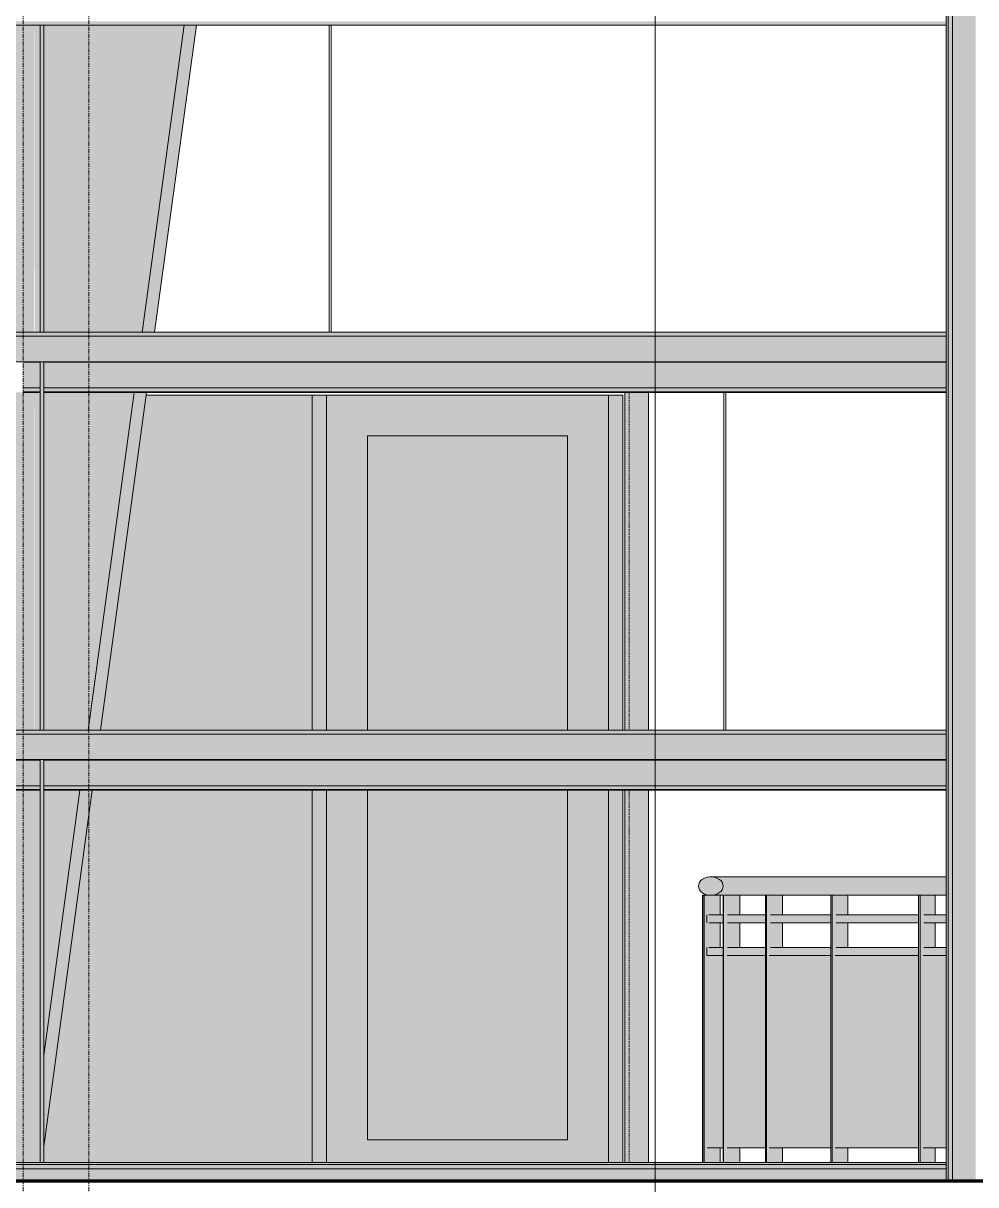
# Model space of a CAD drawing. Header units: inches. Extents: x 20426 to 36845, y -248 to 750.
# Drawn here: x 29626.1 to 29742.5, y -0.5 to 141.4 of the extents above; entities that cross this region are included whole.
import ezdxf

# ---------------------------------------------------------------- set-up
doc = ezdxf.new("R2010")
doc.units = ezdxf.units.IN
doc.header["$MEASUREMENT"] = 0
for name, pattern in [('Grid Line 1_2_', [0.875, 0.5, -0.125, 0.125, -0.125]), ('Grid Line 1_2__2_', [0.875, 0.5, -0.125, 0.125, -0.125]), ('Hidden 1_8_', [0.1875, 0.125, -0.0625])]:
    doc.linetypes.add(name, pattern=pattern)
for name, color, linetype, lineweight in [('A-DOOR', 31, 'Continuous', 13), ('A-FLOR-HRAL', 11, 'Continuous', 9), ('A-FLOR-LEVL', 51, 'Continuous', 9), ('A-GLAZ-CURT', 52, 'Continuous', 9), ('A-GLAZ-CWMG', 51, 'Continuous', 9), ('A-WALL-PATT', 111, 'Continuous', 13), ('C-TOPO', 7, 'Continuous', 9), ('G-ANNO-SYMB', 111, 'Continuous', 9), ('S-BEAM', 12, 'Continuous', 9), ('S-COLS', 52, 'Continuous', 9), ('S-GRID', 1, 'Continuous', 9)]:
    doc.layers.add(name, color=color, linetype=linetype, lineweight=lineweight)

# ---------------------------------------------------------------- blocks, each defined once
blk = doc.blocks.new('Locker Rooms and Restrooms_rvt-3-Elevation - East')
at = {"layer": 'A-FLOR-LEVL', "linetype": 'Grid Line 1_2__2_'}
blk.add_line((-23162.87, 0), (-20426.1, 0), dxfattribs=at)
blk = doc.blocks.new('Rectangular Mullion - Profile_Polycarbonate_Lower-1149884-Elevation - East')
at = {"layer": 'A-GLAZ-CWMG'}
for points in [[(-22259.23, 1.99), (-22237.3, 1.99), (-22237.3, 2.24), (-22369.06, 2.24), (-22369.06, 1.99), (-22264.07, 1.99)], [(-22278.6, 1.46), (-22237.3, 1.46), (-22237.3, 1.99), (-22369.06, 1.99), (-22369.06, 1.46), (-22297.97, 1.46)], [(-22259.23, 0), (-22237.3, 0), (-22237.3, 1.46), (-22369.06, 1.46), (-22369.06, 0), (-22264.07, 0)]]:
    blk.add_hatch(color=256, dxfattribs=at).paths.add_polyline_path(points, flags=0)
for p, q in [((-22369.06, 2.24), (-22237.3, 2.24)), ((-22369.06, 1.99), (-22237.3, 1.99)), ((-22369.06, 1.46), (-22237.3, 1.46)), ((-22237.3, 2.24), (-22237.3, 1.99)), ((-22237.3, 1.46), (-22237.3, 0))]:
    blk.add_line(p, q, dxfattribs=at)
blk = doc.blocks.new('Rectangular Mullion - Profile_Polycarbonate_right-1189761-Elevation - East')
at = {"layer": 'A-GLAZ-CWMG'}
for points in [[(-22233.68, 0), (-22233.68, 352.26), (-22236.51, 349.31), (-22236.51, 0)], [(-22237.05, 0), (-22236.51, 0), (-22236.51, 349.31), (-22237.05, 348.75), (-22237.05, 17.97)], [(-22237.3, 0), (-22237.05, 0), (-22237.05, 348.75), (-22237.3, 348.49), (-22237.3, 1.46)]]:
    blk.add_hatch(color=256, dxfattribs=at).paths.add_polyline_path(points, flags=0)
for p, q in [((-22236.51, 0), (-22236.51, 349.31)), ((-22237.3, 1.46), (-22237.3, 348.49)), ((-22237.05, 0), (-22237.05, 348.75))]:
    blk.add_line(p, q, dxfattribs=at)
blk = doc.blocks.new('Railing - 2_ x 1_2_-939656-Elevation - East')
at = {"layer": 'A-FLOR-HRAL'}
blk.add_hatch(color=256, dxfattribs=at).paths.add_polyline_path([(-22266.9, 2.24), (-22266.9, 34.87), (-22267.05, 34.87), (-22267.05, 2.24)], flags=0)
for p, q in [((-22266.9, 34.87), (-22267.05, 34.87)), ((-22267.05, 34.87), (-22267.05, 2.24))]:
    blk.add_line(p, q, dxfattribs=at)
blk = doc.blocks.new('Railing - 2_ x 1_2_-V69-Elevation - East')
at = {"layer": 'A-FLOR-HRAL'}
for points in [[(-22266.88, 2.24), (-22264.89, 2.24), (-22264.89, 4), (-22266.49, 4), (-22266.49, 27.5), (-22266.35, 27.5), (-22266.31, 28.5), (-22264.89, 28.5), (-22264.89, 31.5), (-22266.35, 31.5), (-22266.31, 32.5), (-22264.89, 32.5), (-22264.89, 34.87), (-22266.88, 34.87), (-22266.88, 3.33)], [(-22266.9, 2.24), (-22266.88, 2.24), (-22266.9, 3.33)]]:
    blk.add_hatch(color=256, dxfattribs=at).paths.add_polyline_path(points, flags=0)
for p, q in [((-22266.88, 34.87), (-22266.9, 34.87)), ((-22266.9, 2.24), (-22266.9, 34.87)), ((-22264.89, 34.87), (-22266.88, 34.87)), ((-22266.88, 34.87), (-22266.88, 2.24)), ((-22264.89, 32.5), (-22264.89, 34.87)), ((-22264.89, 28.5), (-22264.89, 31.5)), ((-22264.89, 2.24), (-22264.89, 4))]:
    blk.add_line(p, q, dxfattribs=at)
blk = doc.blocks.new('Railing - 2_ 8_-939652-Elevation - East')
at = {"layer": 'A-FLOR-HRAL'}
blk.add_hatch(color=256, dxfattribs=at).paths.add_polyline_path([(-22264.54, 4), (-22264.54, 27.5), (-22266.49, 27.5), (-22266.49, 4)], flags=0)
for p, q in [((-22266.27, 27.5), (-22266.5, 27.5)), ((-22266.5, 4), (-22264.54, 4))]:
    blk.add_line(p, q, dxfattribs=at)
blk = doc.blocks.new('Railing - 2_ x 1_2_-V70-Elevation - East')
at = {"layer": 'A-FLOR-HRAL'}
for points in [[(-22264.54, 2.24), (-22264.48, 2.24), (-22264.48, 34.87), (-22264.54, 34.87), (-22264.54, 3.33)], [(-22262.5, 2.24), (-22262.5, 4), (-22264.09, 4), (-22264.07, 27.5), (-22263.94, 27.5), (-22263.94, 28.5), (-22262.5, 28.5), (-22262.5, 31.5), (-22263.94, 31.5), (-22263.94, 32.5), (-22262.5, 32.5), (-22262.5, 34.87), (-22264.48, 34.87), (-22264.48, 2.24), (-22264.07, 2.24)]]:
    blk.add_hatch(color=256, dxfattribs=at).paths.add_polyline_path(points, flags=0)
for p, q in [((-22264.48, 34.87), (-22264.54, 34.87)), ((-22264.54, 2.24), (-22264.54, 34.87)), ((-22262.5, 34.87), (-22264.48, 34.87)), ((-22264.48, 34.87), (-22264.48, 2.24)), ((-22262.5, 32.5), (-22262.5, 34.87)), ((-22262.5, 28.5), (-22262.5, 31.5)), ((-22262.5, 2.24), (-22262.5, 4))]:
    blk.add_line(p, q, dxfattribs=at)
blk = doc.blocks.new('Railing - 2_ 8_-V71-Elevation - East')
at = {"layer": 'A-FLOR-HRAL'}
blk.add_hatch(color=256, dxfattribs=at).paths.add_polyline_path([(-22264.07, 4), (-22259.35, 4), (-22259.35, 27.5), (-22264.09, 27.5), (-22264.09, 4)], flags=0)
for p, q in [((-22263.4, 27.5), (-22264.07, 27.5)), ((-22259.35, 27.5), (-22259.63, 27.5)), ((-22264.07, 4), (-22259.35, 4))]:
    blk.add_line(p, q, dxfattribs=at)
blk = doc.blocks.new('Railing - 2_ x 1_2_-V72-Elevation - East')
at = {"layer": 'A-FLOR-HRAL'}
for points in [[(-22259.35, 2.24), (-22259.25, 2.24), (-22259.25, 34.87), (-22259.35, 34.87), (-22259.35, 3.33)], [(-22259.25, 2.24), (-22257.29, 2.24), (-22257.29, 4), (-22258.86, 4), (-22258.86, 27.5), (-22258.71, 27.5), (-22258.71, 28.5), (-22257.29, 28.5), (-22257.29, 31.5), (-22258.71, 31.5), (-22258.71, 32.5), (-22257.29, 32.5), (-22257.29, 34.87), (-22259.25, 34.87), (-22259.25, 3.33)]]:
    blk.add_hatch(color=256, dxfattribs=at).paths.add_polyline_path(points, flags=0)
for p, q in [((-22259.25, 34.87), (-22259.35, 34.87)), ((-22259.35, 2.24), (-22259.35, 34.87)), ((-22257.29, 34.87), (-22259.25, 34.87)), ((-22259.25, 34.87), (-22259.25, 2.24)), ((-22257.29, 32.5), (-22257.29, 34.87)), ((-22257.29, 28.5), (-22257.29, 31.5)), ((-22257.29, 2.24), (-22257.29, 4))]:
    blk.add_line(p, q, dxfattribs=at)
blk = doc.blocks.new('Railing - 2_ 8_-V73-Elevation - East')
at = {"layer": 'A-FLOR-HRAL'}
blk.add_hatch(color=256, dxfattribs=at).paths.add_polyline_path([(-22251.37, 4), (-22251.37, 27.5), (-22258.86, 27.5), (-22258.86, 4)], flags=0)
for p, q in [((-22258.11, 27.5), (-22258.92, 27.5)), ((-22251.37, 27.5), (-22251.86, 27.5)), ((-22258.92, 4), (-22251.37, 4))]:
    blk.add_line(p, q, dxfattribs=at)
blk = doc.blocks.new('Railing - 2_ x 1_2_-V74-Elevation - East')
at = {"layer": 'A-FLOR-HRAL'}
for points in [[(-22251.37, 2.24), (-22251.23, 2.24), (-22251.23, 34.87), (-22251.37, 34.87), (-22251.37, 17.97)], [(-22249.31, 2.24), (-22249.31, 4), (-22250.85, 4), (-22250.85, 27.5), (-22250.72, 27.5), (-22250.72, 28.5), (-22249.31, 28.5), (-22249.31, 31.5), (-22250.72, 31.5), (-22250.72, 32.5), (-22249.31, 32.5), (-22249.31, 34.87), (-22251.23, 34.87), (-22251.23, 2.24), (-22250.85, 2.24)]]:
    blk.add_hatch(color=256, dxfattribs=at).paths.add_polyline_path(points, flags=0)
for p, q in [((-22251.23, 34.87), (-22251.37, 34.87)), ((-22251.37, 2.24), (-22251.37, 34.87)), ((-22249.31, 34.87), (-22251.23, 34.87)), ((-22251.23, 34.87), (-22251.23, 2.24)), ((-22249.31, 32.5), (-22249.31, 34.87)), ((-22249.31, 28.5), (-22249.31, 31.5)), ((-22249.31, 2.24), (-22249.31, 4))]:
    blk.add_line(p, q, dxfattribs=at)
blk = doc.blocks.new('Railing - 2_ 8_-V75-Elevation - East')
at = {"layer": 'A-FLOR-HRAL'}
blk.add_hatch(color=256, dxfattribs=at).paths.add_polyline_path([(-22240.67, 4), (-22240.67, 27.5), (-22250.85, 27.5), (-22250.85, 4)], flags=0)
for p, q in [((-22249.41, 27.5), (-22250.85, 27.5)), ((-22240.67, 27.5), (-22241.57, 27.5)), ((-22250.85, 4), (-22240.67, 4))]:
    blk.add_line(p, q, dxfattribs=at)
blk = doc.blocks.new('Railing - 2_ x 1_2_-V76-Elevation - East')
at = {"layer": 'A-FLOR-HRAL'}
for points in [[(-22240.67, 2.24), (-22240.48, 2.24), (-22240.48, 34.87), (-22240.67, 34.87), (-22240.67, 17.97)], [(-22238.63, 2.24), (-22238.63, 4), (-22240.11, 4), (-22240.11, 27.5), (-22239.96, 27.5), (-22239.96, 28.5), (-22238.63, 28.5), (-22238.63, 31.5), (-22239.96, 31.5), (-22239.96, 32.5), (-22238.63, 32.5), (-22238.63, 34.87), (-22240.48, 34.87), (-22240.48, 2.24), (-22240.11, 2.24)]]:
    blk.add_hatch(color=256, dxfattribs=at).paths.add_polyline_path(points, flags=0)
for p, q in [((-22240.48, 34.87), (-22240.67, 34.87)), ((-22240.67, 2.24), (-22240.67, 34.87)), ((-22238.63, 34.87), (-22240.48, 34.87)), ((-22240.48, 34.87), (-22240.48, 2.24)), ((-22238.63, 32.5), (-22238.63, 34.87)), ((-22238.63, 28.5), (-22238.63, 31.5)), ((-22238.63, 2.24), (-22238.63, 4))]:
    blk.add_line(p, q, dxfattribs=at)
blk = doc.blocks.new('Railing - 2_ 8_-V77-Elevation - East')
at = {"layer": 'A-FLOR-HRAL'}
blk.add_hatch(color=256, dxfattribs=at).paths.add_polyline_path([(-22240.11, 4), (-22237.3, 4), (-22237.3, 27.5), (-22240.11, 27.5), (-22240.11, 17.97)], flags=0)
for p, q in [((-22238.66, 27.5), (-22240.11, 27.5)), ((-22240.11, 4), (-22237.3, 4))]:
    blk.add_line(p, q, dxfattribs=at)
blk = doc.blocks.new('Railing - Railing-939582-Elevation - East')
at = {"layer": 'A-FLOR-HRAL'}
h = blk.add_hatch(color=256, dxfattribs=at)
h.paths.add_polyline_path([(-22237.84, 31.5), (-22237.3, 31.5), (-22237.3, 32.5), (-22239.96, 32.5), (-22239.96, 31.5), (-22239.87, 31.5)], flags=0)
h.paths.add_polyline_path([(-22264.54, 31.5), (-22264.54, 32.5), (-22266.35, 32.5), (-22266.31, 31.5), (-22265.59, 31.5)], flags=0)
h.paths.add_polyline_path([(-22259.35, 31.5), (-22259.35, 32.5), (-22263.94, 32.5), (-22263.94, 31.5), (-22260.56, 31.5)], flags=0)
h.paths.add_polyline_path([(-22247.24, 31.5), (-22240.67, 31.5), (-22240.67, 32.5), (-22250.72, 32.5), (-22250.72, 31.5), (-22249.55, 31.5)], flags=0)
h.paths.add_polyline_path([(-22251.37, 31.5), (-22251.37, 32.5), (-22258.71, 32.5), (-22258.71, 31.5), (-22254.83, 31.5)], flags=0)
h = blk.add_hatch(color=256, dxfattribs=at)
h.paths.add_polyline_path([(-22251.37, 27.5), (-22251.37, 28.5), (-22258.71, 28.5), (-22258.71, 27.5), (-22251.86, 27.5)], flags=0)
h.paths.add_polyline_path([(-22266.27, 27.5), (-22264.54, 27.5), (-22264.54, 28.5), (-22266.35, 28.5), (-22266.31, 27.5)], flags=0)
h.paths.add_polyline_path([(-22237.84, 27.5), (-22237.3, 27.5), (-22237.3, 28.5), (-22239.96, 28.5), (-22239.96, 27.5), (-22238.66, 27.5)], flags=0)
h.paths.add_polyline_path([(-22259.35, 27.5), (-22259.35, 28.5), (-22263.94, 28.5), (-22263.94, 27.5), (-22259.63, 27.5)], flags=0)
h.paths.add_polyline_path([(-22240.67, 27.5), (-22240.67, 28.5), (-22250.72, 28.5), (-22250.72, 27.5), (-22241.57, 27.5)], flags=0)
for p, q in [((-22266.55, 32.5), (-22266.55, 31.5)), ((-22266.31, 32.5), (-22264.57, 32.5)), ((-22266.31, 31.5), (-22264.57, 31.5)), ((-22263.99, 32.5), (-22259.41, 32.5)), ((-22263.99, 31.5), (-22259.41, 31.5)), ((-22258.76, 32.5), (-22251.38, 32.5)), ((-22258.76, 31.5), (-22251.38, 31.5)), ((-22250.75, 32.5), (-22240.72, 32.5)), ((-22250.75, 31.5), (-22240.72, 31.5)), ((-22240.02, 32.5), (-22237.32, 32.5)), ((-22240.02, 31.5), (-22237.32, 31.5)), ((-22266.55, 28.5), (-22266.55, 27.5)), ((-22266.31, 28.5), (-22264.57, 28.5)), ((-22263.99, 28.5), (-22259.41, 28.5)), ((-22258.76, 28.5), (-22251.38, 28.5)), ((-22250.75, 28.5), (-22240.72, 28.5)), ((-22240.02, 28.5), (-22237.32, 28.5)), ((-22266.31, 27.5), (-22264.57, 27.5)), ((-22263.46, 27.5), (-22259.69, 27.5)), ((-22258.13, 27.5), (-22251.9, 27.5)), ((-22249.47, 27.5), (-22241.61, 27.5)), ((-22238.69, 27.5), (-22237.32, 27.5))]:
    blk.add_line(p, q, dxfattribs=at)
for name in ['Railing - 2_ x 1_2_-939656-Elevation - East', 'Railing - 2_ x 1_2_-V69-Elevation - East', 'Railing - 2_ x 1_2_-V70-Elevation - East', 'Railing - 2_ x 1_2_-V72-Elevation - East', 'Railing - 2_ x 1_2_-V74-Elevation - East', 'Railing - 2_ x 1_2_-V76-Elevation - East', 'Railing - 2_ 8_-939652-Elevation - East', 'Railing - 2_ 8_-V71-Elevation - East', 'Railing - 2_ 8_-V73-Elevation - East', 'Railing - 2_ 8_-V75-Elevation - East', 'Railing - 2_ 8_-V77-Elevation - East']:
    blk.add_blockref(name, (0, 0))
blk = doc.blocks.new('Top Rail Type - Top Rail_Internal_-939601-Elevation - East')
at = {"layer": 'A-FLOR-HRAL'}
for points in [[(-22261.09, 36), (-22237.3, 36), (-22237.3, 37.12), (-22251.12, 37.12), (-22255.77, 37.1), (-22258.41, 37.12), (-22266.52, 37.07), (-22266.76, 36.98), (-22266.91, 36.9), (-22267.34, 36.54), (-22267.52, 36.23), (-22267.52, 36), (-22261.54, 36)], [(-22261.12, 34.87), (-22260.12, 34.89), (-22254.21, 34.88), (-22243.48, 34.88), (-22237.3, 34.93), (-22237.3, 36), (-22267.55, 36), (-22267.52, 35.77), (-22267.43, 35.7), (-22267.42, 35.54), (-22266.98, 35.14), (-22266.25, 34.9), (-22264.94, 34.88), (-22261.87, 34.88)]]:
    blk.add_hatch(color=256, dxfattribs=at).paths.add_polyline_path(points, flags=0)
blk.add_line((-22266.06, 37.12), (-22265.9, 37.12), dxfattribs=at)
at = {"layer": 'A-FLOR-HRAL', "flags": 128}
for points in [[(-22264.55, 36), (-22264.59, 36.23), (-22264.68, 36.46), (-22264.84, 36.66), (-22265.05, 36.84), (-22265.3, 36.97), (-22265.59, 37.07), (-22265.9, 37.12), (-22266.21, 37.12), (-22266.52, 37.07), (-22266.8, 36.97), (-22267.06, 36.84), (-22267.27, 36.66), (-22267.42, 36.46), (-22267.52, 36.23), (-22267.55, 36)], [(-22267.52, 36.23), (-22267.42, 36.46), (-22267.27, 36.66), (-22267.06, 36.84), (-22266.8, 36.97), (-22266.52, 37.07)], [(-22266.49, 37.07), (-22266.21, 37.12), (-22266.08, 37.12)], [(-22266.05, 37.12), (-22265.85, 37.12), (-22265.25, 37.12), (-22264.25, 37.12), (-22262.86, 37.12), (-22261.06, 37.12), (-22258.87, 37.12), (-22256.29, 37.12), (-22253.32, 37.12), (-22249.97, 37.12), (-22246.23, 37.12), (-22242.11, 37.12), (-22237.62, 37.12), (-22237.3, 37.12)], [(-22264.45, 37.12), (-22265.16, 37.12), (-22265.8, 37.12), (-22266.05, 37.12)], [(-22258.26, 37.12), (-22258.6, 37.12), (-22260.83, 37.12), (-22262.67, 37.12), (-22263.12, 37.12)], [(-22251.12, 37.12), (-22252.96, 37.12), (-22255.97, 37.12), (-22256.65, 37.12)], [(-22237.3, 37.12), (-22241.62, 37.12), (-22245.06, 37.12)], [(-22267.55, 36), (-22267.52, 35.77), (-22267.42, 35.54), (-22267.27, 35.34), (-22267.06, 35.16), (-22266.8, 35.03), (-22266.52, 34.93), (-22266.21, 34.88), (-22265.9, 34.88), (-22265.59, 34.93), (-22265.3, 35.03), (-22265.05, 35.16), (-22264.84, 35.34), (-22264.68, 35.54), (-22264.59, 35.77), (-22264.55, 36)], [(-22265.8, 34.9), (-22265.9, 34.88), (-22266.21, 34.88), (-22266.52, 34.93), (-22266.8, 35.03), (-22267.06, 35.16), (-22267.27, 35.34), (-22267.42, 35.54), (-22267.52, 35.77)], [(-22266.05, 34.87), (-22265.85, 34.87), (-22265.25, 34.87), (-22264.25, 34.87), (-22262.86, 34.87), (-22261.06, 34.87), (-22258.87, 34.87), (-22256.29, 34.87), (-22253.32, 34.87), (-22249.97, 34.87), (-22246.23, 34.87), (-22242.11, 34.87), (-22237.62, 34.87), (-22237.3, 34.87)], [(-22250.71, 34.87), (-22252.96, 34.87), (-22255.97, 34.87), (-22258.6, 34.87), (-22260.83, 34.87), (-22262.67, 34.87), (-22264.11, 34.87), (-22265.16, 34.87), (-22265.8, 34.87), (-22266.05, 34.87), (-22266.05, 34.87)], [(-22238.01, 34.87), (-22241.62, 34.87), (-22245.78, 34.87), (-22249.08, 34.87)]]:
    blk.add_lwpolyline(points, dxfattribs=at)
blk = doc.blocks.new('columns and girder2 - one-1334686-Elevation - East')
at = {"layer": 'S-BEAM'}
h = blk.add_hatch(color=256, dxfattribs=at)
h.paths.add_polyline_path([(-22347.55, 15.3), (-22343.14, 47.7), (-22347.55, 47.7), (-22347.55, 17.97)], flags=0)
h.paths.add_polyline_path([(-22342.14, 55.05), (-22336.52, 96.32), (-22347.55, 96.32), (-22347.55, 55.05)], flags=0)
h.paths.add_polyline_path([(-22336.7, 103.68), (-22335.52, 103.68), (-22330.41, 141.19), (-22347.55, 141.19), (-22347.55, 103.68), (-22340.08, 103.68)], flags=0)
h.paths.add_polyline_path([(-22347.55, 148.54), (-22329.41, 148.54), (-22323.84, 189.44), (-22347.55, 189.44), (-22347.55, 154.67)], flags=0)
h.paths.add_polyline_path([(-22347.55, 196.79), (-22322.84, 196.79), (-22317.27, 237.69), (-22347.55, 237.69), (-22347.55, 213.26)], flags=0)
h.paths.add_polyline_path([(-22336.7, 245.04), (-22316.27, 245.04), (-22310.7, 285.94), (-22347.55, 285.94), (-22347.55, 245.04)], flags=0)
h.paths.add_polyline_path([(-22309.7, 293.29), (-22309.55, 294.37), (-22309.55, 297.12), (-22347.55, 297.12), (-22347.55, 293.29), (-22309.81, 293.29)], flags=0)
h.paths.add_polyline_path([(-22309.55, 298.12), (-22309.55, 337.84), (-22347.55, 336.26), (-22347.55, 298.12), (-22317.33, 298.12)], flags=0)
h.paths.add_polyline_path([(-22306.55, 298.38), (-22237.3, 310.28), (-22237.3, 340.85), (-22306.55, 337.97), (-22306.55, 310.9)], flags=0)
h = blk.add_hatch(color=256, dxfattribs=at)
h.paths.add_polyline_path([(-22347.55, 4.19), (-22341.63, 47.7), (-22343.14, 47.7), (-22347.55, 15.3), (-22347.55, 4.69)], flags=0)
h.paths.add_polyline_path([(-22340.63, 55.05), (-22335.01, 96.32), (-22336.52, 96.32), (-22342.14, 55.05), (-22340.95, 55.05)], flags=0)
h.paths.add_polyline_path([(-22334.01, 103.68), (-22328.9, 141.19), (-22330.41, 141.19), (-22335.52, 103.68), (-22334.57, 103.68)], flags=0)
h.paths.add_polyline_path([(-22328.68, 148.54), (-22327.9, 148.54), (-22322.33, 189.44), (-22323.84, 189.44), (-22329.41, 148.54)], flags=0)
h.paths.add_polyline_path([(-22322.35, 196.79), (-22321.33, 196.79), (-22315.76, 237.69), (-22317.27, 237.69), (-22322.84, 196.79)], flags=0)
h.paths.add_polyline_path([(-22314.76, 245.04), (-22309.19, 285.94), (-22310.7, 285.94), (-22316.27, 245.04), (-22316.02, 245.04)], flags=0)
h.paths.add_polyline_path([(-22309.7, 293.29), (-22308.19, 293.29), (-22308.04, 294.37), (-22309.55, 294.37)], flags=0)
for p, q in [((-22330.41, 141.19), (-22335.52, 103.68)), ((-22334.01, 103.68), (-22328.9, 141.19)), ((-22336.52, 96.32), (-22342.14, 55.05)), ((-22340.63, 55.05), (-22335.01, 96.32)), ((-22343.14, 47.7), (-22347.55, 15.3)), ((-22347.55, 4.19), (-22341.63, 47.7))]:
    blk.add_line(p, q, dxfattribs=at)
blk = doc.blocks.new('Girt_Z - 10_D-1223970-Elevation - East')
at = {"layer": 'S-BEAM'}
blk.add_hatch(color=256, dxfattribs=at).paths.add_polyline_path([(-22237.3, 141.19), (-22237.3, 141.67), (-22359.55, 141.67), (-22359.55, 141.19), (-22259.23, 141.19)], flags=0)
blk.add_line((-22237.3, 141.19), (-22359.55, 141.19), dxfattribs=at)
blk = doc.blocks.new('C-Channel-Column - C10X25-1254643-Elevation - East')
at = {"layer": 'S-COLS', "linetype": 'Hidden 1_8_'}
for p, q in [((-22276.03, 96.32), (-22276.03, 55.05)), ((-22276.03, 47.7), (-22276.03, 2.24))]:
    blk.add_line(p, q, dxfattribs=at)
blk = doc.blocks.new('System Panel - Interior Glazing-1220302-Elevation - East')
at = {"layer": 'A-GLAZ-CURT'}
h = blk.add_hatch(color=256, dxfattribs=at)
h.paths.add_polyline_path([(-22347.55, 2.24), (-22314.74, 2.24), (-22314.74, 47.7), (-22341.63, 47.7), (-22347.55, 4.19)], flags=0)
h.paths.add_polyline_path([(-22336.7, 55.05), (-22314.74, 55.05), (-22314.74, 96), (-22335.05, 96), (-22340.63, 55.05)], flags=0)
blk.add_line((-22314.74, 96), (-22335.05, 96), dxfattribs=at)
blk = doc.blocks.new('Door_Single_Storefront - one-1305252-Elevation - East')
at = {"layer": 'A-DOOR'}
h = blk.add_hatch(color=256, dxfattribs=at)
h.paths.add_polyline_path([(-22312.99, 2.24), (-22278.55, 2.24), (-22278.55, 47.7), (-22283.55, 47.7), (-22283.55, 5), (-22307.99, 5), (-22307.99, 47.7), (-22312.99, 47.7), (-22312.99, 37.5)], flags=0)
h.paths.add_polyline_path([(-22312.99, 55.05), (-22307.99, 55.05), (-22307.99, 91), (-22283.55, 91), (-22283.55, 55.05), (-22278.55, 55.05), (-22278.55, 96), (-22312.99, 96), (-22312.99, 76.56)], flags=0)
h = blk.add_hatch(color=256, dxfattribs=at)
h.paths.add_polyline_path([(-22307.99, 5), (-22283.55, 5), (-22283.55, 47.7), (-22307.99, 47.7), (-22307.99, 29.44)], flags=0)
h.paths.add_polyline_path([(-22307.99, 55.05), (-22283.55, 55.05), (-22283.55, 91), (-22307.99, 91), (-22307.99, 66.56)], flags=0)
for p, q in [((-22278.55, 96), (-22312.99, 96)), ((-22307.99, 91), (-22307.99, 55.05)), ((-22307.99, 91), (-22283.55, 91)), ((-22283.55, 55.05), (-22283.55, 91)), ((-22307.99, 47.7), (-22307.99, 5)), ((-22283.55, 5), (-22283.55, 47.7)), ((-22307.99, 5), (-22283.55, 5))]:
    blk.add_line(p, q, dxfattribs=at)
blk = doc.blocks.new('Rectangular Mullion - Interior 1_75_ x 4_5_-1220297-Elevation - East')
at = {"layer": 'A-GLAZ-CWMG'}
h = blk.add_hatch(color=256, dxfattribs=at)
h.paths.add_polyline_path([(-22278.55, 2.24), (-22276.8, 2.24), (-22276.8, 47.7), (-22278.55, 47.7), (-22278.55, 8.21)], flags=0)
h.paths.add_polyline_path([(-22278.55, 55.05), (-22276.8, 55.05), (-22276.8, 96), (-22278.55, 96), (-22278.55, 76.56)], flags=0)
for p, q in [((-22278.55, 96), (-22276.8, 96)), ((-22278.55, 96), (-22278.55, 55.05)), ((-22276.8, 55.05), (-22276.8, 96)), ((-22278.55, 47.7), (-22278.55, 2.24)), ((-22276.8, 2.24), (-22276.8, 47.7))]:
    blk.add_line(p, q, dxfattribs=at)
blk = doc.blocks.new('Rectangular Mullion - Interior 1_75_ x 4_5_-1220290-Elevation - East')
at = {"layer": 'A-GLAZ-CWMG'}
h = blk.add_hatch(color=256, dxfattribs=at)
h.paths.add_polyline_path([(-22314.74, 2.24), (-22312.99, 2.24), (-22312.99, 47.7), (-22314.74, 47.7), (-22314.74, 37.5)], flags=0)
h.paths.add_polyline_path([(-22314.74, 55.05), (-22312.99, 55.05), (-22312.99, 96), (-22314.74, 96), (-22314.74, 76.56)], flags=0)
for p, q in [((-22314.74, 96), (-22312.99, 96)), ((-22314.74, 96), (-22314.74, 55.05)), ((-22312.99, 55.05), (-22312.99, 96)), ((-22314.74, 47.7), (-22314.74, 2.24)), ((-22312.99, 2.24), (-22312.99, 47.7))]:
    blk.add_line(p, q, dxfattribs=at)
blk = doc.blocks.new('Girt_Z - 10_D-1239982-Elevation - East')
at = {"layer": 'S-BEAM'}
for points in [[(-22237.3, 103.2), (-22237.3, 103.68), (-22359.55, 103.68), (-22359.55, 103.2), (-22259.23, 103.2)], [(-22237.3, 100.26), (-22237.3, 103.2), (-22359.55, 103.2), (-22359.55, 100.26), (-22259.23, 100.26)], [(-22237.3, 100.07), (-22237.3, 100.26), (-22359.55, 100.26), (-22359.55, 100.07), (-22259.23, 100.07)]]:
    blk.add_hatch(color=256, dxfattribs=at).paths.add_polyline_path(points, flags=0)
h = blk.add_hatch(color=256, dxfattribs=at)
h.paths.add_polyline_path([(-22350.05, 100), (-22347.99, 100.05), (-22347.99, 100.07), (-22350.05, 100.05)], flags=0)
h.paths.add_polyline_path([(-22336.7, 100), (-22237.3, 100.05), (-22237.3, 100.07), (-22347.55, 100.05), (-22347.55, 100)], flags=0)
h = blk.add_hatch(color=256, dxfattribs=at)
h.paths.add_polyline_path([(-22259.23, 96.86), (-22237.3, 96.86), (-22237.3, 100), (-22347.55, 100), (-22347.55, 96.86), (-22336.7, 96.86)], flags=0)
h.paths.add_polyline_path([(-22350.05, 96.86), (-22347.99, 96.86), (-22347.99, 100), (-22350.05, 100), (-22350.05, 99.77)], flags=0)
h = blk.add_hatch(color=256, dxfattribs=at)
h.paths.add_polyline_path([(-22237.3, 96.41), (-22237.3, 96.86), (-22347.55, 96.86), (-22347.55, 96.41), (-22259.23, 96.41)], flags=0)
h.paths.add_polyline_path([(-22347.99, 96.41), (-22347.99, 96.86), (-22350.05, 96.86), (-22350.05, 96.41)], flags=0)
h = blk.add_hatch(color=256, dxfattribs=at)
h.paths.add_polyline_path([(-22237.3, 96.32), (-22237.3, 96.41), (-22347.55, 96.41), (-22347.55, 96.32), (-22259.23, 96.32)], flags=0)
h.paths.add_polyline_path([(-22347.99, 96.32), (-22347.99, 96.41), (-22350.05, 96.41), (-22350.05, 96.32)], flags=0)
for p, q in [((-22359.55, 103.68), (-22237.3, 103.68)), ((-22237.3, 103.2), (-22359.55, 103.2)), ((-22359.55, 100.07), (-22237.3, 100.07)), ((-22350.05, 100), (-22347.99, 100)), ((-22347.55, 100), (-22237.3, 100)), ((-22350.05, 96.86), (-22347.99, 96.86)), ((-22347.55, 96.86), (-22237.3, 96.86)), ((-22350.05, 96.41), (-22347.99, 96.41)), ((-22350.05, 96.32), (-22347.99, 96.32)), ((-22347.55, 96.41), (-22237.3, 96.41)), ((-22347.55, 96.32), (-22237.3, 96.32))]:
    blk.add_line(p, q, dxfattribs=at)
blk = doc.blocks.new('Girt_Z - 10_D-1236892-Elevation - East')
at = {"layer": 'S-BEAM'}
for points in [[(-22237.3, 54.57), (-22237.3, 55.05), (-22359.55, 55.05), (-22359.55, 54.57), (-22259.23, 54.57)], [(-22237.3, 51.63), (-22237.3, 54.57), (-22359.55, 54.57), (-22359.55, 51.63), (-22259.23, 51.63)], [(-22237.3, 51.45), (-22237.3, 51.63), (-22359.55, 51.63), (-22359.55, 51.45), (-22259.23, 51.45)]]:
    blk.add_hatch(color=256, dxfattribs=at).paths.add_polyline_path(points, flags=0)
h = blk.add_hatch(color=256, dxfattribs=at)
h.paths.add_polyline_path([(-22336.7, 51.37), (-22237.3, 51.41), (-22237.3, 51.45), (-22347.55, 51.41), (-22347.55, 51.37)], flags=0)
h.paths.add_polyline_path([(-22347.99, 51.37), (-22347.99, 51.45), (-22359.12, 51.41), (-22359.12, 51.37), (-22356.06, 51.37)], flags=0)
h = blk.add_hatch(color=256, dxfattribs=at)
h.paths.add_polyline_path([(-22237.3, 48.23), (-22237.3, 51.37), (-22347.55, 51.37), (-22347.55, 48.23), (-22259.23, 48.23)], flags=0)
h.paths.add_polyline_path([(-22356.06, 48.23), (-22347.99, 48.23), (-22347.99, 51.37), (-22359.12, 51.37), (-22359.12, 48.23)], flags=0)
h = blk.add_hatch(color=256, dxfattribs=at)
h.paths.add_polyline_path([(-22237.3, 47.78), (-22237.3, 48.23), (-22347.55, 48.23), (-22347.55, 47.78), (-22259.23, 47.78)], flags=0)
h.paths.add_polyline_path([(-22356.06, 47.78), (-22347.99, 47.78), (-22347.99, 48.23), (-22359.12, 48.23), (-22359.12, 47.78)], flags=0)
h = blk.add_hatch(color=256, dxfattribs=at)
h.paths.add_polyline_path([(-22237.3, 47.7), (-22237.3, 47.78), (-22347.55, 47.78), (-22347.55, 47.7), (-22259.23, 47.7)], flags=0)
h.paths.add_polyline_path([(-22356.06, 47.7), (-22347.99, 47.7), (-22347.99, 47.78), (-22359.12, 47.78), (-22359.12, 47.7)], flags=0)
for p, q in [((-22359.55, 55.05), (-22237.3, 55.05)), ((-22237.3, 54.57), (-22359.55, 54.57)), ((-22359.55, 51.45), (-22237.3, 51.45)), ((-22359.12, 51.37), (-22347.99, 51.37)), ((-22347.55, 51.37), (-22237.3, 51.37)), ((-22359.12, 48.23), (-22347.99, 48.23)), ((-22359.12, 47.78), (-22347.99, 47.78)), ((-22359.12, 47.7), (-22347.99, 47.7)), ((-22347.55, 48.23), (-22237.3, 48.23)), ((-22347.55, 47.78), (-22237.3, 47.78)), ((-22347.55, 47.7), (-22237.3, 47.7))]:
    blk.add_line(p, q, dxfattribs=at)

msp = doc.modelspace()

# ---------------------------------------------------------------- hatches: boundary and pattern name
at = {"layer": 'A-WALL-PATT', "lineweight": 9}
h = msp.add_hatch(dxfattribs=at)
h.set_pattern_fill('FP_34', color=256, style=0, pattern_type=2)
h.set_pattern_definition([(90, (-21128.428, 0), (-8, 5e-16), [])])
h.paths.add_polyline_path([(29742.48559, 0), (30841.11059, 0), (30841.11059, 146.25), (29742.48559, 146.25), (29742.48559, 17.97389)], flags=0)
h = msp.add_hatch(dxfattribs=at)
h.set_pattern_fill('FP_33', color=256, style=0, pattern_type=2)
h.set_pattern_definition([(90, (-21385.18, -673.75), (-193, -193), [48, -145]), (180, (-21385.18, -673.75), (-2e-14, -193), [96.25, -96.75]), (270, (-21481.43, -625.75), (-193, -193), [48, -145]), (180, (-21385.18, -625.75), (-2e-14, -193), [96.25, -96.75]), (270, (-21481.68, -625.75), (-193, -193), [48, -145]), (180, (-21481.68, -625.75), (-2e-14, -193), [96.25, -96.75]), (90, (-21577.93, -673.75), (-193, -193), [48, -145]), (180, (-21481.68, -673.75), (-2e-14, -193), [96.25, -96.75]), (90, (-21433.18, -625.5), (-193, -193), [48, -145]), (180, (-21384.93, -625.5), (-2e-14, -193), [48.25, -144.75]), (180, (-21384.93, -577.5), (-2e-14, -193), [48.25, -144.75]), (90, (-21529.68, -625.5), (-193, -193), [48, -145]), (180, (-21433.43, -625.5), (-2e-14, -193), [96.25, -96.75]), (270, (-21433.43, -577.5), (-193, -193), [48, -145]), (180, (-21433.43, -577.5), (-2e-14, -193), [96.25, -96.75]), (180, (-21529.93, -625.5), (-2e-14, -193), [48, -145]), (270, (-21529.93, -577.5), (-193, -193), [48, -145]), (180, (-21529.93, -577.5), (-2e-14, -193), [48, -145]), (90, (-21385.18, -577.25), (-193, -193), [48, -145]), (180, (-21385.18, -577.25), (-2e-14, -193), [96.25, -96.75]), (270, (-21481.43, -529.25), (-193, -193), [48, -145]), (180, (-21385.18, -529.25), (-2e-14, -193), [96.25, -96.75]), (270, (-21481.68, -529.25), (-193, -193), [48, -145]), (180, (-21481.68, -529.25), (-2e-14, -193), [96.25, -96.75]), (270, (-21577.93, -529.25), (-193, -193), [48, -145]), (180, (-21481.68, -577.25), (-2e-14, -193), [96.25, -96.75]), (90, (-21433.18, -529), (-193, -193), [48, -145]), (180, (-21384.93, -529), (-2e-14, -193), [48.25, -144.75]), (180, (-21384.93, -481), (-2e-14, -193), [48.25, -144.75]), (90, (-21529.68, -529), (-193, -193), [48, -145]), (180, (-21433.43, -529), (-2e-14, -193), [96.25, -96.75]), (270, (-21433.43, -481), (-193, -193), [48, -145]), (180, (-21433.43, -481), (-2e-14, -193), [96.25, -96.75]), (180, (-21529.93, -529), (-2e-14, -193), [48, -145]), (270, (-21529.93, -481), (-193, -193), [48, -145]), (180, (-21529.93, -481), (-2e-14, -193), [48, -145])])
h.paths.add_polyline_path([(29724.79077, 2.244), (29724.79077, 4), (29718.87193, 4), (29718.87193, 2.244), (29719.96932, 2.244)], flags=0)
h.paths.add_polyline_path([(29707.24787, 2.244), (29709.11059, 2.244), (29709.11059, 34.86924), (29711.27789, 34.86924), (29711.27789, 32.5), (29711.62253, 32.5), (29711.62253, 34.86924), (29713.66767, 34.86924), (29713.66767, 32.5), (29716.81182, 32.5), (29716.81182, 34.86924), (29718.87193, 34.86924), (29718.87193, 32.5), (29724.79077, 32.5), (29724.79077, 34.86924), (29726.84959, 34.86924), (29726.84959, 32.5), (29735.49638, 32.5), (29735.49638, 34.86924), (29737.53764, 34.86924), (29737.53764, 32.5), (29738.86359, 32.5), (29738.86359, 34.87506), (29709.87728, 34.90458), (29709.17866, 35.13876), (29709.10689, 35.16396), (29708.74027, 35.54242), (29708.71024, 35.71799), (29708.64337, 35.7661), (29708.61059, 36), (29708.71024, 36.3359), (29708.91964, 36.67586), (29709.51343, 37.00771), (29710.13738, 37.09209), (29712.86396, 37.12464), (29738.86359, 37.12491), (29738.86359, 47.6976), (29702.50059, 47.6976), (29702.50059, 2.244)], flags=0)
h.paths.add_polyline_path([(29711.27789, 2.244), (29711.62253, 2.244), (29711.62253, 4), (29711.27789, 4), (29711.27789, 3.32739)], flags=0)
h.paths.add_polyline_path([(29713.66767, 2.244), (29716.81182, 2.244), (29716.81182, 4), (29713.66767, 4), (29713.66767, 3.32739)], flags=0)
h.paths.add_polyline_path([(29726.84959, 2.244), (29735.49638, 2.244), (29735.49638, 4), (29726.84959, 4), (29726.84959, 3.00236)], flags=0)
h.paths.add_polyline_path([(29737.53764, 2.244), (29738.86359, 2.244), (29738.86359, 4), (29737.53764, 4)], flags=0)
h.paths.add_polyline_path([(29711.27789, 28.5), (29711.62253, 28.5), (29711.56963, 31.5), (29711.27789, 31.5), (29711.27789, 28.7436)], flags=0)
h.paths.add_polyline_path([(29713.66767, 28.5), (29716.81182, 28.5), (29716.81182, 31.5), (29713.66767, 31.5), (29713.66767, 28.86016)], flags=0)
h.paths.add_polyline_path([(29738.86359, 28.5), (29738.86359, 31.5), (29737.53764, 31.5), (29737.53764, 28.5), (29738.32579, 28.5)], flags=0)
h.paths.add_polyline_path([(29735.49638, 28.5), (29735.49638, 31.5), (29726.84959, 31.5), (29726.84959, 28.5), (29734.3318, 28.5)], flags=0)
h.paths.add_polyline_path([(29718.87193, 28.5), (29724.79077, 28.5), (29724.79077, 31.5), (29718.87193, 31.5), (29718.87193, 29.19068)], flags=0)
h.paths.add_polyline_path([(29709.87728, 34.90458), (29709.51933, 34.97996), (29709.75402, 34.94554)], flags=0)
h.paths.add_polyline_path([(29716.93108, 55.0524), (29738.86359, 55.0524), (29738.86359, 96.3226), (29702.50059, 96.3226), (29702.50059, 55.0524)], flags=0)
h.paths.add_polyline_path([(29667.09752, 103.6774), (29738.86359, 103.6774), (29738.86359, 141.18978), (29647.26605, 141.18978), (29642.15804, 103.6774), (29666.6106, 103.6774)], flags=0)
at = {"layer": 'S-COLS', "lineweight": 5}
h = msp.add_hatch(color=256, dxfattribs=at)
h.paths.add_polyline_path([(29627.48559, 2.244), (29627.48559, 47.6976), (29617.73559, 47.6976), (29617.73559, 2.244), (29620.099, 2.244)], flags=0)
h.paths.add_polyline_path([(29627.48559, 55.0524), (29627.48559, 96.3226), (29617.73559, 96.32031), (29617.73559, 55.0524), (29620.099, 55.0524)], flags=0)
h.paths.add_polyline_path([(29620.099, 103.6774), (29627.48559, 103.6774), (29627.48559, 141.18978), (29617.73559, 141.18978), (29617.73559, 103.6774)], flags=0)
h.paths.add_polyline_path([(29617.73559, 148.54459), (29627.48559, 148.54459), (29627.48559, 189.43978), (29617.73559, 189.43978), (29617.73559, 154.67455)], flags=0)
h.paths.add_polyline_path([(29627.48559, 196.79459), (29627.48559, 237.68978), (29626.11059, 237.68978), (29626.11059, 237.31387), (29617.73559, 237.31387), (29617.73559, 196.79459), (29625.22594, 196.79459)], flags=0)
h.paths.add_polyline_path([(29617.73559, 245.04459), (29627.48559, 245.04459), (29627.48559, 285.93978), (29617.73559, 285.93978), (29617.73559, 252.31789)], flags=0)
h.paths.add_polyline_path([(29617.73559, 293.29459), (29627.48559, 293.29459), (29627.48559, 336.21223), (29617.73559, 335.80598), (29617.73559, 310.90389)], flags=0)
h = msp.add_hatch(color=256, dxfattribs=at)
h.paths.add_polyline_path([(29627.48673, 2.244), (29628.17699, 2.244), (29628.13056, 47.6976), (29627.48559, 47.6976), (29627.48559, 2.244)], flags=0)
h.paths.add_polyline_path([(29627.95783, 55.0524), (29628.17699, 55.0524), (29628.13043, 96.3226), (29627.48559, 96.3226), (29627.51374, 55.0524), (29627.93722, 55.0524)], flags=0)
h.paths.add_polyline_path([(29627.91901, 103.6774), (29628.17699, 103.6774), (29628.13032, 141.18978), (29627.48559, 141.18978), (29627.53861, 103.6774), (29627.83129, 103.6774)], flags=0)
h.paths.add_polyline_path([(29627.90222, 148.54459), (29628.17699, 148.54459), (29628.1302, 189.43978), (29627.48559, 189.43978), (29627.48559, 148.54459), (29627.83129, 148.54459)], flags=0)
h.paths.add_polyline_path([(29627.58622, 196.79459), (29628.17699, 196.79459), (29628.13008, 237.68978), (29627.48559, 237.68978), (29627.48559, 196.79459)], flags=0)
h.paths.add_polyline_path([(29627.86609, 245.04459), (29628.17699, 245.04459), (29628.12282, 285.93978), (29627.48559, 285.93978), (29627.48559, 245.04459), (29627.83129, 245.04459)], flags=0)
h.paths.add_polyline_path([(29627.65886, 293.29459), (29628.17699, 293.29459), (29628.12959, 336.23907), (29627.48559, 336.21223), (29627.48559, 293.29459), (29627.63557, 293.29459)], flags=0)
h = msp.add_hatch(color=256, dxfattribs=at)
h.paths.add_polyline_path([(29628.17699, 2.244), (29628.61059, 2.244), (29628.61059, 51.44531), (29628.17699, 51.44531), (29628.17699, 17.97389)], flags=0)
h.paths.add_polyline_path([(29628.17699, 55.0524), (29628.61059, 55.0524), (29628.61059, 100.07031), (29628.17699, 100.07031), (29628.17699, 57.03122)], flags=0)
h.paths.add_polyline_path([(29628.17699, 103.6774), (29628.61059, 103.6774), (29628.61059, 141.18978), (29628.17699, 141.18978), (29628.17699, 105.85289)], flags=0)
h.paths.add_polyline_path([(29628.17699, 144.79688), (29628.61059, 144.79688), (29628.61059, 189.43978), (29628.17699, 189.43978), (29628.17699, 154.67455)], flags=0)
h.paths.add_polyline_path([(29628.17699, 193.04688), (29628.61059, 193.04688), (29628.61059, 237.68978), (29628.17699, 237.68978), (29628.17699, 193.73189)], flags=0)
h.paths.add_polyline_path([(29628.17699, 241.29688), (29628.61059, 241.29688), (29628.61059, 285.93978), (29628.17699, 285.93978), (29628.17699, 252.31789)], flags=0)
h.paths.add_polyline_path([(29628.17699, 289.54688), (29628.61059, 289.54688), (29628.61059, 336.25911), (29628.17699, 336.24104), (29628.17699, 291.37522)], flags=0)
h = msp.add_hatch(color=256, dxfattribs=at)
h.paths.add_polyline_path([(29699.61059, 2.244), (29702.50059, 2.244), (29702.50059, 47.6976), (29699.61059, 47.6976), (29699.61059, 8.20955)], flags=0)
h.paths.add_polyline_path([(29699.61059, 55.0524), (29702.50059, 55.0524), (29702.50059, 96.3226), (29699.61059, 96.3226), (29699.61059, 76.55989)], flags=0)

# ---------------------------------------------------------------- linework, layer by layer
at = {"layer": 'A-FLOR-LEVL', "linetype": 'Grid Line 1_2_'}
msp.add_line((28813.29229, 0), (31550.06257, 0), dxfattribs=at)
at = {"layer": 'C-TOPO', "lineweight": 70}
msp.add_line((28942.27441, 0), (30922.67501, 0), dxfattribs=at)
at = {"layer": 'C-TOPO'}
msp.add_line((30922.67609, 0), (28942.27441, 0), dxfattribs=at)
at = {"layer": 'G-ANNO-SYMB'}
msp.add_line((29703.33031, 545.15708), (29703.33031, -79.66081), dxfattribs=at)
at = {"layer": 'S-COLS'}
for p, q in [((29628.17699, 141.18978), (29628.17699, 103.6774)), ((29628.61059, 141.18978), (29628.61059, 103.6774)), ((29628.17699, 100.07031), (29628.17699, 55.0524)), ((29628.61059, 100.07031), (29628.61059, 55.0524)), ((29699.61059, 96.3226), (29699.61059, 55.0524)), ((29702.50059, 55.0524), (29702.50059, 96.3226)), ((29628.17699, 51.44555), (29628.17699, 2.244)), ((29628.61059, 51.44556), (29628.61059, 2.244)), ((29699.61059, 47.6976), (29699.61059, 2.244)), ((29702.50059, 2.244), (29702.50059, 47.6976))]:
    msp.add_line(p, q, dxfattribs=at)
at = {"layer": 'S-GRID', "linetype": 'Grid Line 1_2_'}
for p, q in [((29626.11059, -208.66081), (29626.11059, 674.15708)), ((29634.11059, -208.66081), (29634.11059, 674.15708))]:
    msp.add_line(p, q, dxfattribs=at)

# ---------------------------------------------------------------- block references
at = {"layer": 'A-DOOR'}
msp.add_blockref('Door_Single_Storefront - one-1305252-Elevation - East', (51976.1634, 0), dxfattribs=at)
at = {"layer": 'A-FLOR-HRAL'}
for name in ['Top Rail Type - Top Rail_Internal_-939601-Elevation - East', 'Railing - Railing-939582-Elevation - East']:
    msp.add_blockref(name, (51976.1634, 0), dxfattribs=at)
at = {"layer": 'A-GLAZ-CURT'}
msp.add_blockref('System Panel - Interior Glazing-1220302-Elevation - East', (51976.1634, 0), dxfattribs=at)
at = {"layer": 'A-GLAZ-CWMG'}
for name in ['Rectangular Mullion - Profile_Polycarbonate_right-1189761-Elevation - East', 'Rectangular Mullion - Interior 1_75_ x 4_5_-1220290-Elevation - East', 'Rectangular Mullion - Interior 1_75_ x 4_5_-1220297-Elevation - East', 'Rectangular Mullion - Profile_Polycarbonate_Lower-1149884-Elevation - East']:
    msp.add_blockref(name, (51976.1634, 0), dxfattribs=at)
at = {"layer": 'S-BEAM'}
for name in ['columns and girder2 - one-1334686-Elevation - East', 'Girt_Z - 10_D-1223970-Elevation - East', 'Girt_Z - 10_D-1239982-Elevation - East', 'Girt_Z - 10_D-1236892-Elevation - East']:
    msp.add_blockref(name, (51976.1634, 0), dxfattribs=at)
at = {"layer": 'S-COLS', "linetype": 'Hidden 1_8_'}
msp.add_blockref('C-Channel-Column - C10X25-1254643-Elevation - East', (51976.1634, 0), dxfattribs=at)

# ---------------------------------------------------------------- next in the draw order: block references
at = {"color": 10, "lineweight": 5}
msp.add_blockref('Locker Rooms and Restrooms_rvt-3-Elevation - East', (51976.1634, 0), dxfattribs=at)

doc.saveas('drawing.dxf')
